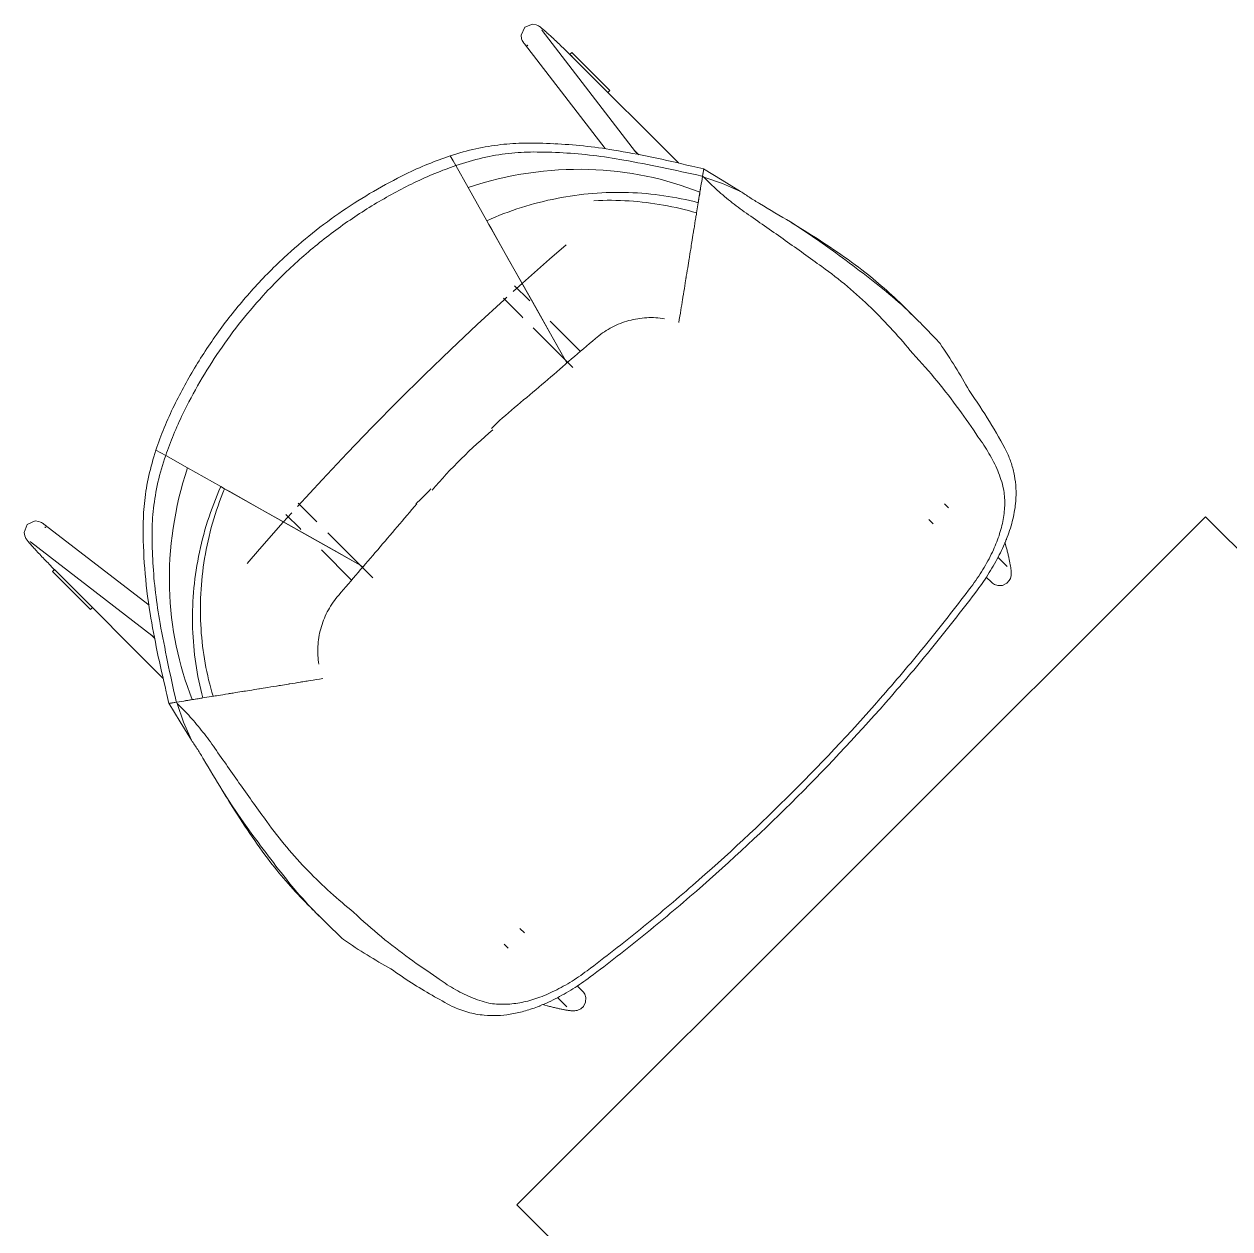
# Model space of a CAD drawing. Header units: millimetres. Extents: x 79795 to 317870, y -36033 to 97293.
# Drawn here: x 186460 to 187327, y 17276 to 18143 of the extents above; entities that cross this region are included whole.
import ezdxf

# ---------------------------------------------------------------- set-up
doc = ezdxf.new("R2010")
doc.units = ezdxf.units.MM
doc.header["$MEASUREMENT"] = 0
doc.layers.add('I-FURN', color=8, linetype='CONTINUOUS', lineweight=9)

msp = doc.modelspace()

# ---------------------------------------------------------------- linework, layer by layer
at = {"layer": 'I-FURN'}
for p, q in [((186820.24, 18140.75), (186817.6, 18134.93)), ((186820.24, 18140.75), (186825.91, 18142.84)), ((186825.91, 18142.84), (186828.42, 18142.38)), ((186828.42, 18142.38), (186829.56, 18141.89)), ((186829.56, 18141.89), (186830.26, 18141.49)), ((186830.26, 18141.49), (186830.8, 18141.15)), ((186830.8, 18141.15), (186831.26, 18140.82)), ((186831.26, 18140.82), (186831.71, 18140.49)), ((186831.71, 18140.49), (186832.15, 18140.15)), ((186832.15, 18140.15), (186832.61, 18139.79)), ((186832.55, 18138.61), (186832.6, 18138.55)), ((186832.6, 18138.55), (186832.71, 18138.39)), ((186832.61, 18139.79), (186833.08, 18139.4)), ((186832.71, 18138.39), (186832.75, 18138.34)), ((186899.96, 18051.09), (186832.75, 18138.34)), ((186833.08, 18139.4), (186833.58, 18138.98)), ((186833.58, 18138.98), (186834.11, 18138.53)), ((186834.11, 18138.53), (186834.66, 18138.05)), ((186834.66, 18138.05), (186835.24, 18137.55)), ((186835.24, 18137.55), (186835.85, 18137.01)), ((186835.85, 18137.01), (186836.48, 18136.44)), ((186836.48, 18136.44), (186837.15, 18135.84)), ((186837.15, 18135.84), (186837.84, 18135.21)), ((186817.6, 18134.93), (186818.01, 18132.19)), ((186818.01, 18132.19), (186818.52, 18130.97)), ((186818.52, 18130.97), (186818.92, 18130.24)), ((186818.92, 18130.24), (186819.26, 18129.7)), ((186819.26, 18129.7), (186819.59, 18129.23)), ((186819.59, 18129.23), (186819.92, 18128.78)), ((186819.92, 18128.78), (186820.07, 18128.58)), ((186820.07, 18128.58), (186878.05, 18053.32)), ((186821.9, 18127.85), (186822.05, 18127.74)), ((186822.05, 18127.74), (186822.28, 18127.56)), ((186822.28, 18127.56), (186822.57, 18127.33)), ((186837.84, 18135.21), (186838.56, 18134.55)), ((186838.56, 18134.55), (186839.3, 18133.86)), ((186839.3, 18133.86), (186840.07, 18133.15)), ((186840.07, 18133.15), (186840.86, 18132.41)), ((186840.86, 18132.41), (186841.68, 18131.64)), ((186841.68, 18131.64), (186842.52, 18130.85)), ((186842.52, 18130.85), (186843.37, 18130.04)), ((186843.37, 18130.04), (186844.25, 18129.2)), ((186844.25, 18129.2), (186845.15, 18128.34)), ((186845.15, 18128.34), (186846.06, 18127.47)), ((186846.06, 18127.47), (186846.99, 18126.57)), ((186846.99, 18126.57), (186847.93, 18125.66)), ((186847.93, 18125.66), (186848.88, 18124.73)), ((186848.88, 18124.73), (186849.85, 18123.79)), ((186849.85, 18123.79), (186850.82, 18122.84)), ((186850.82, 18122.84), (186851.8, 18121.87)), ((186851.8, 18121.87), (186852.79, 18120.9)), ((186852.71, 18121), (186854.08, 18122.36)), ((186856.98, 18116.73), (186852.71, 18121)), ((186852.79, 18120.9), (186853.79, 18119.92)), ((186853.79, 18119.92), (186854.78, 18118.93)), ((186881.39, 18095.15), (186854.13, 18122.41)), ((186854.78, 18118.93), (186855.78, 18117.94)), ((186855.78, 18117.94), (186856.78, 18116.94)), ((186856.78, 18116.94), (186857.01, 18116.72)), ((186930.96, 18042.76), (186857.01, 18116.72)), ((186881.34, 18095.1), (186879.97, 18093.74)), ((186899.5, 18051.59), (186902.2, 18048.9)), ((186899.96, 18051.09), (186900.75, 18049.91)), ((186766.72, 18048.04), (186768.69, 18044.54)), ((186766.72, 18048.04), (186768.69, 18044.54)), ((186768.69, 18044.54), (186770.67, 18041.03)), ((186768.69, 18044.54), (186770.67, 18041.03)), ((186779.52, 18025.31), (186770.67, 18041.03)), ((186770.67, 18041.03), (186779.52, 18025.31)), ((186947.59, 18033.5), (186948.08, 18033.4)), ((186948.94, 18038.75), (186948.07, 18033.38)), ((186948.99, 18032.8), (186948.07, 18033.38)), ((186948.08, 18033.4), (186948.94, 18038.74)), ((186948.08, 18033.44), (186948.94, 18038.74)), ((186962.15, 18030.67), (186948.85, 18038.8)), ((186948.99, 18032.8), (186962.5, 18028.27)), ((186792.98, 18001.43), (186779.52, 18025.31)), ((186779.52, 18025.31), (186792.98, 18001.43)), ((186947.2, 18027.98), (186946.22, 18021.94)), ((186975.45, 18022.54), (186962.15, 18030.67)), ((186962.5, 18028.27), (186975.45, 18022.54)), ((186945, 18014.38), (186943.8, 18006.99)), ((186945.52, 18017.62), (186945, 18014.38)), ((186946.22, 18021.94), (186945.52, 18017.62)), ((186794.5, 17998.72), (186792.98, 18001.43)), ((186792.98, 18001.43), (186794.5, 17998.72)), ((186796.58, 17995.04), (186794.5, 17998.72)), ((186794.5, 17998.72), (186850.61, 17899.14)), ((187011.25, 18000.54), (187021.85, 17993.7)), ((186801.38, 17986.51), (186796.58, 17995.04)), ((187021.85, 17993.7), (187032.52, 17986.53)), ((186808.68, 17973.56), (186801.38, 17986.51)), ((186850.05, 17984.08), (186837.98, 17973.66)), ((187032.52, 17986.53), (187043.84, 17978.36)), ((186818.08, 17956.87), (186808.68, 17973.56)), ((186837.98, 17973.66), (186818.6, 17956.5)), ((186818.6, 17956.5), (186811.89, 17950.46)), ((186823.24, 17944.43), (186812.96, 17954.71)), ((186829.11, 17937.3), (186818.08, 17956.87)), ((186786.17, 17926.84), (186805.4, 17944.58)), ((186804.9, 17945.8), (186814.76, 17935.94)), ((186805.4, 17944.58), (186807.36, 17946.36)), ((186815.36, 17935.34), (186814.76, 17935.94)), ((186823.24, 17944.43), (186823.92, 17943.75)), ((186841.18, 17915.87), (186829.11, 17937.3)), ((187101.94, 17930.62), (187095.99, 17936.57)), ((186816.06, 17934.64), (186815.36, 17935.34)), ((186816.77, 17933.93), (186816.06, 17934.64)), ((186817.5, 17933.2), (186816.77, 17933.93)), ((186818.24, 17932.46), (186817.5, 17933.2)), ((186819, 17931.7), (186818.24, 17932.46)), ((186860.26, 17907.41), (186838.57, 17929.1)), ((186920.76, 17930.97), (186919.28, 17931.18)), ((186767.06, 17908.8), (186786.17, 17926.84)), ((186827.02, 17923.68), (186826.2, 17924.5)), ((186827.84, 17922.86), (186827.02, 17923.68)), ((186827.84, 17922.86), (186854.88, 17895.82)), ((186850.61, 17899.14), (186841.18, 17915.87)), ((186748.12, 17890.49), (186767.06, 17908.8)), ((186729.36, 17871.93), (186748.12, 17890.49)), ((186710.82, 17853.15), (186729.36, 17871.93)), ((186692.53, 17834.18), (186710.82, 17853.15)), ((186558.64, 17834.49), (186555.14, 17836.46)), ((186558.64, 17834.49), (186555.14, 17836.46)), ((186562.15, 17832.51), (186558.64, 17834.49)), ((186562.15, 17832.51), (186558.64, 17834.49)), ((186562.15, 17832.51), (186577.87, 17823.66)), ((186577.87, 17823.66), (186562.15, 17832.51)), ((186674.52, 17815.06), (186692.53, 17834.18)), ((186577.87, 17823.66), (186601.75, 17810.2)), ((186601.75, 17810.2), (186577.87, 17823.66)), ((186656.82, 17795.82), (186674.52, 17815.06)), ((186601.75, 17810.2), (186604.46, 17808.68)), ((186604.46, 17808.68), (186601.75, 17810.2)), ((186604.46, 17808.68), (186608.13, 17806.6)), ((186704.04, 17752.57), (186604.46, 17808.68)), ((186608.13, 17806.6), (186616.67, 17801.8)), ((186616.67, 17801.8), (186629.61, 17794.5)), ((186667.24, 17788.42), (186657.38, 17798.28)), ((186741.9, 17797.56), (186742.68, 17797.85)), ((187124.97, 17794.85), (187122.08, 17797.74)), ((186629.61, 17794.5), (186646.31, 17785.09)), ((186646.68, 17784.57), (186652.72, 17791.29)), ((186648.47, 17790.22), (186658.75, 17779.94)), ((187309.63, 17788.53), (186814.65, 17293.55)), ((187804.6, 17293.55), (187309.63, 17788.53)), ((186462.43, 17782.94), (186460.34, 17777.27)), ((186462.43, 17782.94), (186468.25, 17785.58)), ((186468.25, 17785.58), (186470.99, 17785.16)), ((186470.99, 17785.16), (186472.21, 17784.66)), ((186472.21, 17784.66), (186472.94, 17784.26)), ((186472.94, 17784.26), (186473.48, 17783.91)), ((186473.48, 17783.91), (186473.95, 17783.59)), ((186473.95, 17783.59), (186474.4, 17783.26)), ((186474.4, 17783.26), (186474.6, 17783.1)), ((186550.21, 17724.87), (186474.6, 17783.1)), ((186475.33, 17781.28), (186475.44, 17781.13)), ((186475.44, 17781.13), (186475.62, 17780.9)), ((186475.62, 17780.9), (186475.85, 17780.61)), ((186629.52, 17765.2), (186646.68, 17784.57)), ((186646.31, 17785.09), (186665.88, 17774.07)), ((186659.35, 17779.33), (186658.75, 17779.94)), ((186667.24, 17788.42), (186667.92, 17787.74)), ((186667.92, 17787.74), (186668.62, 17787.04)), ((186668.62, 17787.04), (186669.33, 17786.33)), ((186669.33, 17786.33), (186670.06, 17785.6)), ((186670.06, 17785.6), (186670.81, 17784.85)), ((187110.77, 17786.43), (187113.79, 17783.4)), ((186460.34, 17777.27), (186460.8, 17774.76)), ((186460.8, 17774.76), (186461.29, 17773.62)), ((186461.29, 17773.62), (186461.69, 17772.92)), ((186461.69, 17772.92), (186462.03, 17772.38)), ((186462.03, 17772.38), (186462.35, 17771.92)), ((186462.35, 17771.92), (186462.68, 17771.47)), ((186462.68, 17771.47), (186463.03, 17771.03)), ((186665.88, 17774.07), (186687.31, 17761.99)), ((186678.78, 17776.88), (186679.6, 17776.06)), ((186679.6, 17776.06), (186680.32, 17775.34)), ((186711.14, 17744.52), (186680.32, 17775.34)), ((187166.96, 17772.06), (187166.46, 17771.93)), ((186463.03, 17771.03), (186463.39, 17770.57)), ((186463.39, 17770.57), (186463.78, 17770.1)), ((186463.78, 17770.1), (186464.2, 17769.6)), ((186464.2, 17769.6), (186464.65, 17769.07)), ((186464.57, 17770.63), (186464.63, 17770.58)), ((186464.63, 17770.58), (186464.78, 17770.47)), ((186464.65, 17769.07), (186465.12, 17768.52)), ((186464.78, 17770.47), (186464.84, 17770.43)), ((186464.84, 17770.43), (186552.09, 17703.22)), ((186465.12, 17768.52), (186465.63, 17767.94)), ((186465.63, 17767.94), (186466.17, 17767.33)), ((186466.17, 17767.33), (186466.74, 17766.7)), ((186466.74, 17766.7), (186467.34, 17766.03)), ((186467.34, 17766.03), (186467.97, 17765.34)), ((186467.97, 17765.34), (186468.63, 17764.62)), ((186468.63, 17764.62), (186469.32, 17763.88)), ((186469.32, 17763.88), (186470.03, 17763.11)), ((186470.03, 17763.11), (186470.77, 17762.32)), ((186620.65, 17754.92), (186629.52, 17765.2)), ((186674.08, 17764.6), (186695.77, 17742.92)), ((187166.38, 17766.73), (187165.47, 17770.14)), ((187166.44, 17766.54), (187166.38, 17766.73)), ((187166.63, 17765.82), (187166.44, 17766.54)), ((187166.82, 17765.09), (187166.63, 17765.82)), ((187167, 17764.37), (187166.82, 17765.09)), ((187167.18, 17763.65), (187167, 17764.37)), ((187167.36, 17762.94), (187167.18, 17763.65)), ((187167.54, 17762.23), (187167.36, 17762.94)), ((186470.77, 17762.32), (186471.54, 17761.5)), ((186471.54, 17761.5), (186472.33, 17760.66)), ((186472.33, 17760.66), (186473.14, 17759.8)), ((186473.14, 17759.8), (186473.98, 17758.93)), ((186473.98, 17758.93), (186474.84, 17758.03)), ((186474.84, 17758.03), (186475.71, 17757.12)), ((186475.71, 17757.12), (186476.61, 17756.19)), ((186476.61, 17756.19), (186477.52, 17755.25)), ((186477.52, 17755.25), (186478.45, 17754.3)), ((186478.45, 17754.3), (186479.39, 17753.33)), ((186687.31, 17761.99), (186704.04, 17752.57)), ((187167.16, 17752.66), (187160.47, 17759.36)), ((187167.71, 17761.53), (187167.54, 17762.23)), ((187167.87, 17760.83), (187167.71, 17761.53)), ((187168.04, 17760.14), (187167.87, 17760.83)), ((187168.19, 17759.46), (187168.04, 17760.14)), ((187168.34, 17758.79), (187168.19, 17759.46)), ((187168.49, 17758.13), (187168.34, 17758.79)), ((187168.63, 17757.47), (187168.49, 17758.13)), ((187168.76, 17756.84), (187168.63, 17757.47)), ((187168.89, 17756.21), (187168.76, 17756.84)), ((187169.02, 17755.6), (187168.89, 17756.21)), ((187169.13, 17755), (187169.02, 17755.6)), ((187169.24, 17754.41), (187169.13, 17755)), ((187169.35, 17753.84), (187169.24, 17754.41)), ((187169.44, 17753.28), (187169.35, 17753.84)), ((186479.39, 17753.33), (186480.34, 17752.36)), ((186480.34, 17752.36), (186481.3, 17751.37)), ((186480.77, 17749.05), (186508.03, 17721.79)), ((186480.81, 17749.1), (186482.18, 17750.47)), ((186481.3, 17751.37), (186482.28, 17750.39)), ((186482.18, 17750.47), (186486.48, 17746.16)), ((186482.28, 17750.39), (186483.26, 17749.39)), ((186483.26, 17749.39), (186484.25, 17748.39)), ((186484.25, 17748.39), (186485.24, 17747.39)), ((186485.24, 17747.39), (186486.24, 17746.4)), ((186486.24, 17746.4), (186486.46, 17746.17)), ((186486.46, 17746.17), (186560.42, 17672.22)), ((187169.4, 17744.16), (187169.75, 17745.28)), ((187169.53, 17752.74), (187169.44, 17753.28)), ((187169.62, 17752.22), (187169.53, 17752.74)), ((187169.7, 17751.7), (187169.62, 17752.22)), ((187169.77, 17751.2), (187169.7, 17751.7)), ((187169.75, 17745.28), (187169.91, 17746.12)), ((187169.83, 17750.72), (187169.77, 17751.2)), ((187169.88, 17750.24), (187169.83, 17750.72)), ((187169.93, 17749.78), (187169.88, 17750.24)), ((187169.91, 17746.12), (187169.99, 17746.8)), ((187169.97, 17749.32), (187169.93, 17749.78)), ((187170, 17748.85), (187169.97, 17749.32)), ((187169.99, 17746.8), (187170.02, 17747.38)), ((187170.02, 17748.39), (187170, 17748.85)), ((187170.03, 17747.9), (187170.02, 17748.39)), ((187170.02, 17747.38), (187170.03, 17747.9)), ((187152.06, 17745.13), (187155.85, 17741.35)), ((187156.55, 17740.72), (187155.85, 17741.35)), ((187157.97, 17739.79), (187156.55, 17740.72)), ((187160.4, 17738.97), (187157.97, 17739.79)), ((187163.86, 17739.14), (187160.4, 17738.97)), ((187163.86, 17739.14), (187166.93, 17740.72)), ((187166.93, 17740.72), (187168.64, 17742.64)), ((187168.64, 17742.64), (187169.4, 17744.16)), ((186509.44, 17723.21), (186508.08, 17721.84)), ((186554.28, 17700.98), (186551.62, 17703.65)), ((186552.09, 17703.22), (186553.27, 17702.43)), ((186672, 17683.9), (186672.21, 17682.42)), ((186596.19, 17659.38), (186588.8, 17658.18)), ((186564.38, 17654.33), (186572.5, 17641.03)), ((186569.8, 17655.11), (186564.43, 17654.24)), ((186564.44, 17654.24), (186569.78, 17655.1)), ((186565.02, 17654.33), (186569.74, 17655.1)), ((186569.78, 17655.1), (186569.68, 17655.59)), ((186570.38, 17654.19), (186569.8, 17655.11)), ((186574.91, 17640.68), (186570.38, 17654.19)), ((186581.24, 17656.96), (186575.2, 17655.98)), ((186585.55, 17657.66), (186581.24, 17656.96)), ((186588.8, 17658.18), (186585.55, 17657.66)), ((186572.5, 17641.03), (186580.64, 17627.73)), ((186580.64, 17627.73), (186574.91, 17640.68)), ((186609.48, 17581.32), (186602.64, 17591.93)), ((186616.65, 17570.66), (186609.48, 17581.32)), ((186624.82, 17559.34), (186616.65, 17570.66)), ((186666.61, 17507.18), (186672.55, 17501.24)), ((186819.99, 17489.17), (186816.75, 17492.41)), ((186805.44, 17481.1), (186808.32, 17478.21)), ((186861.83, 17447.33), (186858.04, 17451.12)), ((186843.82, 17442.71), (186850.52, 17436.02)), ((186862.46, 17446.63), (186861.83, 17447.33)), ((186863.39, 17445.21), (186862.46, 17446.63)), ((186864.2, 17442.77), (186863.39, 17445.21)), ((186864.04, 17439.32), (186864.2, 17442.77)), ((186831.25, 17436.72), (186831.12, 17436.22)), ((186833.04, 17437.71), (186836.45, 17436.79)), ((186836.64, 17436.74), (186836.45, 17436.79)), ((186837.36, 17436.55), (186836.64, 17436.74)), ((186838.09, 17436.36), (186837.36, 17436.55)), ((186838.81, 17436.18), (186838.09, 17436.36)), ((186839.52, 17435.99), (186838.81, 17436.18)), ((186840.24, 17435.82), (186839.52, 17435.99)), ((186840.95, 17435.64), (186840.24, 17435.82)), ((186841.65, 17435.47), (186840.95, 17435.64)), ((186842.35, 17435.31), (186841.65, 17435.47)), ((186843.04, 17435.14), (186842.35, 17435.31)), ((186843.72, 17434.99), (186843.04, 17435.14)), ((186844.39, 17434.84), (186843.72, 17434.99)), ((186845.05, 17434.69), (186844.39, 17434.84)), ((186845.7, 17434.55), (186845.05, 17434.69)), ((186846.34, 17434.41), (186845.7, 17434.55)), ((186846.97, 17434.29), (186846.34, 17434.41)), ((186847.58, 17434.16), (186846.97, 17434.29)), ((186848.18, 17434.05), (186847.58, 17434.16)), ((186848.77, 17433.94), (186848.18, 17434.05)), ((186849.34, 17433.83), (186848.77, 17433.94)), ((186849.9, 17433.73), (186849.34, 17433.83)), ((186850.44, 17433.64), (186849.9, 17433.73)), ((186850.96, 17433.56), (186850.44, 17433.64)), ((186851.48, 17433.48), (186850.96, 17433.56)), ((186851.97, 17433.41), (186851.48, 17433.48)), ((186852.46, 17433.35), (186851.97, 17433.41)), ((186852.94, 17433.3), (186852.46, 17433.35)), ((186853.4, 17433.25), (186852.94, 17433.3)), ((186853.86, 17433.21), (186853.4, 17433.25)), ((186854.32, 17433.18), (186853.86, 17433.21)), ((186854.79, 17433.15), (186854.32, 17433.18)), ((186855.28, 17433.15), (186854.79, 17433.15)), ((186855.8, 17433.15), (186855.28, 17433.15)), ((186856.38, 17433.19), (186855.8, 17433.15)), ((186857.06, 17433.27), (186856.38, 17433.19)), ((186857.9, 17433.43), (186857.06, 17433.27)), ((186859.01, 17433.78), (186857.9, 17433.43)), ((186860.53, 17434.54), (186859.01, 17433.78)), ((186862.45, 17436.24), (186860.53, 17434.54)), ((186864.04, 17439.32), (186862.45, 17436.24)), ((186814.65, 17293.55), (187309.63, 16798.58))]:
    msp.add_line(p, q, dxfattribs=at)
msp.add_arc((187039.76, 17563.42), 376.15, 130.12594, 139.52933, dxfattribs=at)
for centre, major_axis, ratio, start_param, end_param in [((186908.73, 18539.74), (411.51, -411.51), 0.743145, 5.413461, 5.430001), ((184240.4, 13474.22), (-3756.55, -3756.55), 0.981627, 3.381927, 3.386869), ((185294.75, 13717.79), (4235.43, -4235.43), 0.743145, 1.876602, 1.878583), ((186063.44, 17694.45), (411.51, -411.51), 0.743145, 0.853184, 0.869724), ((191128.96, 20362.78), (-3756.55, -3756.55), 0.981627, 6.037909, 6.042851), ((190885.39, 19308.43), (4235.43, -4235.43), 0.743145, 4.404602, 4.406583)]:
    msp.add_ellipse(centre, major_axis=major_axis, ratio=ratio, start_param=start_param, end_param=end_param, dxfattribs=at)
for points in [[(186841.24, 18056.81), (186834.19, 18057.14), (186827.19, 18057.28), (186820.25, 18057.21)], [(186820.25, 18057.21), (186814.63, 18057.18), (186803.15, 18056.46), (186785.17, 18053.52), (186772.91, 18050.09), (186766.72, 18048.04)], [(186770.67, 18041.03), (186777.14, 18043.26), (186789.93, 18047), (186808.71, 18050.16), (186820.71, 18050.87), (186826.6, 18050.86)], [(186826.6, 18050.86), (186833.62, 18050.87), (186847.77, 18050.47), (186869.36, 18048.59), (186884.04, 18046.41), (186891.45, 18045.1)], [(186940.48, 18040.61), (186930.7, 18043.03), (186911.51, 18047.34), (186893.19, 18050.74), (186884.29, 18052.25)], [(186734.44, 18034.83), (186739.85, 18037.47), (186750.67, 18042.34), (186761.39, 18046.3), (186766.72, 18048.04)], [(186770.67, 18041.03), (186765.7, 18039.37), (186755.71, 18035.63), (186745.64, 18031.11), (186740.6, 18028.67)], [(186891.45, 18045.1), (186900.42, 18043.39), (186918.79, 18039.8), (186937.89, 18035.7), (186947.59, 18033.5)], [(186946.22, 18021.94), (186921.63, 18031.75), (186867.16, 18043.31), (186808.23, 18034.89), (186779.52, 18025.31)], [(186948.07, 18033.38), (186947.63, 18030.68), (186947.26, 18028.38), (186946.95, 18026.47)], [(186948.08, 18033.43), (186948.31, 18034.86), (186948.6, 18036.63), (186948.94, 18038.74)], [(186981.1, 18005.76), (186977.1, 18008.53), (186969.36, 18014.26), (186958.54, 18023.3), (186952.05, 18029.6), (186948.99, 18032.8)], [(186946.95, 18026.46), (186946.64, 18024.56), (186946.4, 18023.05), (186946.22, 18021.94)], [(186945, 18014.38), (186928.82, 18018.66), (186895.12, 18023.62), (186843.12, 18019.44), (186809.25, 18008.72), (186792.98, 18001.43)], [(186945.52, 18017.62), (186945.32, 18016.36), (186945.14, 18015.28), (186945, 18014.38)], [(186946.22, 18021.94), (186945.96, 18020.32), (186945.72, 18018.88), (186945.52, 18017.62)], [(186975.45, 18022.54), (186977.64, 18021.01), (186982.11, 18018.02), (186986.74, 18015.16), (186989.09, 18013.76)], [(187033.88, 17968.4), (187025.15, 17974.72), (187007.62, 17987.26), (186989.96, 17999.63), (186981.1, 18005.76)], [(186941.45, 17992.52), (186941.12, 17990.48), (186940.76, 17988.26), (186940.38, 17985.9)], [(187062.7, 17966.09), (187056.14, 17971.09), (187042.56, 17980.72), (187028.34, 17989.89), (187021.13, 17994.42)], [(186939.57, 17980.87), (186939.19, 17978.53), (186938.79, 17976.07), (186938.38, 17973.52)], [(186940.45, 17986.3), (186940.17, 17984.57), (186939.87, 17982.77), (186939.57, 17980.89)], [(186938.48, 17974.14), (186938.13, 17972.01), (186937.77, 17969.8), (186937.41, 17967.54)], [(187043.84, 17978.36), (187050.45, 17973.45), (187063.58, 17963.68), (187082.55, 17948.72), (187094.27, 17938.25), (187099.78, 17932.77)], [(186937.41, 17967.56), (186936.98, 17964.92), (186936.54, 17962.19), (186936.09, 17959.43)], [(187099.19, 17905.93), (187094.65, 17911.55), (187085.11, 17922.63), (187069.56, 17938.86), (187052.52, 17954.26), (187040.24, 17963.81), (187033.88, 17968.4)], [(187093.47, 17939.09), (187088.67, 17943.86), (187078.71, 17953.1), (187068.13, 17961.83), (187062.7, 17966.09)], [(186936.23, 17960.29), (186935.83, 17957.82), (186935.43, 17955.33), (186935.02, 17952.78)], [(186933.73, 17944.82), (186933.32, 17942.32), (186932.91, 17939.77), (186932.49, 17937.2)], [(186935.01, 17952.74), (186934.56, 17949.93), (186934.09, 17947.09), (186933.62, 17944.17)], [(186932.5, 17937.24), (186932.02, 17934.25), (186931.53, 17931.23), (186931.03, 17928.16)], [(187099.76, 17932.79), (187097.67, 17934.89), (187095.57, 17936.99), (187093.47, 17939.09)], [(186919.28, 17931.18), (186914.98, 17931.77), (186906.28, 17932.02), (186893.49, 17929.57), (186881.49, 17924.5), (186874.34, 17919.52), (186871.06, 17916.69)], [(187099.78, 17932.77), (187103.07, 17929.51), (187109.54, 17922.99), (187115.76, 17916.46), (187118.81, 17913.19)], [(186871.06, 17916.69), (186859.69, 17906.88), (186836.83, 17887.26), (186813.72, 17867.6), (186802.1, 17857.76)], [(187118.81, 17913.19), (187122.66, 17907.57), (187130.02, 17896.28), (187136.62, 17884.93), (187139.72, 17879.25)], [(187146.08, 17846), (187141.8, 17852.57), (187132.61, 17865.79), (187117.18, 17886.07), (187105.4, 17899.34), (187099.19, 17905.93)], [(187139.72, 17879.25), (187145.03, 17871.77), (187154.89, 17856.89), (187163.12, 17842.26), (187166.82, 17835.03)], [(186555.14, 17836.46), (186556.88, 17841.79), (186560.84, 17852.51), (186565.71, 17863.33), (186568.35, 17868.74)], [(186574.51, 17862.58), (186572.07, 17857.54), (186567.55, 17847.47), (186563.81, 17837.48), (186562.15, 17832.51)], [(186802.1, 17857.76), (186800.15, 17855.81), (186798.21, 17853.87), (186796.26, 17851.92)], [(187164.49, 17808.68), (187163.43, 17813.1), (187160.65, 17821.75), (187154.27, 17834.1), (187149, 17842.09), (187146.08, 17846)], [(186552.32, 17776.58), (186552.31, 17782.47), (186553.02, 17794.47), (186556.18, 17813.25), (186559.92, 17826.04), (186562.15, 17832.51)], [(186577.87, 17823.66), (186568.29, 17794.95), (186559.87, 17736.02), (186571.43, 17681.55), (186581.24, 17656.96)], [(186601.75, 17810.2), (186594.46, 17793.93), (186583.74, 17760.06), (186579.56, 17708.06), (186584.52, 17674.36), (186588.8, 17658.18)], [(186604.46, 17808.68), (186597.7, 17792.37), (186588.13, 17758.64), (186585.61, 17707.56), (186591.52, 17674.93), (186596.19, 17659.38)], [(186752.82, 17808.48), (186749.18, 17804.84), (186745.54, 17801.2), (186741.9, 17797.56)], [(187156.47, 17763.13), (187158.34, 17767.08), (187161.52, 17774.9), (187164.55, 17786.57), (187165.66, 17797.93), (187165.1, 17805.14), (187164.49, 17808.68)], [(186742.68, 17797.85), (186733.3, 17786.78), (186714.55, 17764.75), (186695.84, 17742.96), (186686.49, 17732.12)], [(186545.97, 17782.93), (186545.84, 17772.59), (186546.54, 17751.57), (186549.15, 17729.89), (186550.93, 17718.88)], [(186558.08, 17711.73), (186556.77, 17719.13), (186554.59, 17733.8), (186552.71, 17755.42), (186552.3, 17769.57), (186552.32, 17776.58)], [(187167.08, 17773.75), (187165.44, 17769.5), (187161.66, 17761.02), (187154.46, 17748.24), (187148.77, 17739.96), (187145.69, 17735.86)], [(187141.2, 17738.08), (187144.25, 17742.17), (187149.86, 17750.43), (187154.44, 17758.87), (187156.47, 17763.13)], [(186686.49, 17732.12), (186683.65, 17728.83), (186678.67, 17721.67), (186673.6, 17709.68), (186671.16, 17696.88), (186671.41, 17688.19), (186672, 17683.9)], [(186550.93, 17718.88), (186552.45, 17709.93), (186555.86, 17691.56), (186560.16, 17672.42), (186562.57, 17662.7)], [(186569.68, 17655.59), (186567.48, 17665.27), (186563.39, 17684.36), (186559.79, 17702.75), (186558.08, 17711.73)], [(186675.01, 17672.15), (186671.95, 17671.65), (186668.93, 17671.16), (186665.94, 17670.68)], [(186607.19, 17661.16), (186604.27, 17660.69), (186599.4, 17659.9), (186596.89, 17659.49), (186596.19, 17659.38)], [(186606.98, 17661.13), (186608.13, 17661.31), (186609.35, 17661.51), (186610.65, 17661.72)], [(186617.28, 17662.8), (186614.91, 17662.41), (186612.77, 17662.07), (186610.73, 17661.74)], [(186616.88, 17662.73), (186618.61, 17663.01), (186620.42, 17663.31), (186622.3, 17663.61)], [(186629.66, 17664.8), (186627.11, 17664.39), (186624.63, 17663.99), (186622.28, 17663.61)], [(186629.04, 17664.7), (186631.17, 17665.05), (186633.38, 17665.4), (186635.63, 17665.77)], [(186643.75, 17667.09), (186640.97, 17666.64), (186638.27, 17666.2), (186635.63, 17665.77)], [(186569.75, 17655.1), (186568.45, 17654.89), (186566.83, 17654.63), (186565.02, 17654.33)], [(186569.8, 17655.11), (186572.5, 17655.54), (186574.81, 17655.92), (186576.71, 17656.23)], [(186597.42, 17622.08), (186594.64, 17626.08), (186588.92, 17633.82), (186579.88, 17644.64), (186573.58, 17651.13), (186570.38, 17654.19)], [(186576.72, 17656.23), (186578.62, 17656.54), (186580.13, 17656.78), (186581.24, 17656.96)], [(186581.24, 17656.96), (186582.85, 17657.22), (186584.29, 17657.45), (186585.55, 17657.66)], [(186585.55, 17657.66), (186586.81, 17657.86), (186587.9, 17658.04), (186588.8, 17658.18)], [(186580.64, 17627.73), (186582.17, 17625.54), (186585.16, 17621.07), (186588.02, 17616.44), (186589.42, 17614.08)], [(186634.78, 17569.3), (186628.46, 17578.03), (186615.92, 17595.56), (186603.55, 17613.22), (186597.42, 17622.08)], [(186608.76, 17582.05), (186613.29, 17574.84), (186622.46, 17560.62), (186632.09, 17547.04), (186637.09, 17540.48)], [(186697.25, 17503.99), (186691.63, 17508.52), (186680.55, 17518.07), (186664.32, 17533.62), (186648.92, 17550.66), (186639.37, 17562.94), (186634.78, 17569.3)], [(186670.41, 17503.4), (186664.93, 17508.91), (186654.46, 17520.63), (186639.5, 17539.6), (186629.73, 17552.72), (186624.82, 17559.34)], [(186637.09, 17540.48), (186641.35, 17535.05), (186650.08, 17524.47), (186659.32, 17514.51), (186664.09, 17509.71)], [(186664.09, 17509.71), (186666.18, 17507.61), (186668.28, 17505.51), (186670.39, 17503.42)], [(186689.99, 17484.37), (186686.72, 17487.42), (186680.19, 17493.64), (186673.67, 17500.11), (186670.41, 17503.4)], [(186757.17, 17457.1), (186750.61, 17461.38), (186737.38, 17470.58), (186717.1, 17486), (186703.84, 17497.78), (186697.25, 17503.99)], [(186689.99, 17484.37), (186695.62, 17480.51), (186706.92, 17473.15), (186718.26, 17466.56), (186723.93, 17463.46)], [(186723.93, 17463.46), (186728.89, 17459.87), (186738.8, 17453.07), (186753.73, 17444.21), (186763.38, 17438.86), (186768.15, 17436.36)], [(186865.1, 17461.98), (186861.01, 17458.92), (186852.75, 17453.32), (186844.31, 17448.74), (186840.05, 17446.71)], [(186794.5, 17438.69), (186790.06, 17439.76), (186781.38, 17442.55), (186769.06, 17448.92), (186761.08, 17454.18), (186757.17, 17457.1)], [(186829.43, 17436.1), (186833.68, 17437.74), (186842.16, 17441.52), (186854.94, 17448.72), (186863.22, 17454.41), (186867.32, 17457.49)], [(186840.05, 17446.71), (186836.1, 17444.84), (186828.28, 17441.65), (186816.61, 17438.62), (186805.25, 17437.52), (186798.04, 17438.07), (186794.5, 17438.69)]]:
    msp.add_open_spline(points, degree=3, dxfattribs=at)
for points, knots in [([(186884.29, 18052.25), (186876.98, 18053.45), (186862.6, 18055.39), (186848.49, 18056.46), (186841.54, 18056.79)], [0, 0, 0, 0, 0.3333333, 0.6618499, 0.6618499, 0.6618499, 0.6618499]), ([(186568.35, 17868.74), (186573.06, 17878.38), (186583.49, 17897.4), (186601.99, 17925.04), (186623.25, 17951.19), (186651.72, 17980.2), (186681.65, 18004.05), (186711.47, 18022.87), (186726.72, 18031.05), (186734.44, 18034.83)], [-1, -1, -1, -1, -0.861111, -0.722222, -0.583333, -0.444444, -0.222222, -0.111111, 0, 0, 0, 0]), ([(186740.6, 18028.67), (186730.93, 18023.98), (186711.87, 18013.6), (186684.19, 17995.15), (186658.01, 17973.9), (186628.99, 17945.43), (186605.16, 17915.46), (186586.4, 17885.58), (186578.26, 17870.31), (186574.51, 17862.58)], [-1, -1, -1, -1, -0.861111, -0.722222, -0.583333, -0.444444, -0.222222, -0.111111, 0, 0, 0, 0]), ([(186943.8, 18006.99), (186928.25, 18011.66), (186903.78, 18016.09), (186878.51, 18016.26), (186870.04, 18015.83)], [0, 0, 0, 0, 0.3333333, 0.5000122, 0.5000122, 0.5000122, 0.5000122]), ([(186943.8, 18006.99), (186943.71, 18006.47), (186943.44, 18004.8), (186942.79, 18000.79), (186942.25, 17997.45), (186942.02, 17995.99)], [-1, -1, -1, -1, -0.8928571, -0.7857143, -0.7142857, -0.7142857, -0.7142857, -0.7142857]), ([(186942.05, 17996.2), (186941.93, 17995.49), (186941.74, 17994.3), (186941.54, 17993.02), (186941.46, 17992.53)], [-0.71428571, -0.71428571, -0.71428571, -0.71428571, -0.67857143, -0.65678994, -0.65678994, -0.65678994, -0.65678994]), ([(186555.08, 17836.29), (186553.06, 17830.15), (186549.65, 17817.96), (186546.72, 17800.03), (186546, 17788.55), (186545.97, 17782.93)], [0.0030235, 0.0030235, 0.0030235, 0.0030235, 0.3333333, 0.6666667, 1, 1, 1, 1]), ([(187166.82, 17835.03), (187168.12, 17832.31), (187170.33, 17826.78), (187173.28, 17815.19), (187173.96, 17801.87), (187171.54, 17786.86), (187168.79, 17778.16), (187167.08, 17773.75)], [-1, -1, -1, -1, -0.85, -0.7, -0.4, -0.2, 0, 0, 0, 0]), ([(186865.1, 17461.98), (186878, 17471.68), (186903.52, 17491.59), (186953.5, 17533.56), (187013.56, 17589.61), (187069.62, 17649.67), (187111.59, 17699.65), (187131.5, 17725.18), (187141.2, 17738.08)], [-1, -1, -1, -1, -0.875, -0.75, -0.5, -0.25, -0.125, 0, 0, 0, 0]), ([(187145.69, 17735.86), (187135.91, 17722.85), (187115.83, 17697.12), (187073.5, 17646.74), (187016.98, 17586.19), (186956.44, 17529.67), (186906.05, 17487.34), (186880.32, 17467.27), (186867.32, 17457.49)], [-1, -1, -1, -1, -0.875, -0.75, -0.5, -0.25, -0.125, 0, 0, 0, 0]), ([(186642.88, 17666.94), (186643.48, 17667.04), (186645.91, 17667.43), (186648.45, 17667.85), (186650.38, 17668.16), (186650.43, 17668.17)], [0.71428571, 0.71428571, 0.71428571, 0.71428571, 0.73214286, 0.78571429, 0.78716796, 0.78716796, 0.78716796, 0.78716796]), ([(186659.01, 17669.56), (186656.4, 17669.13), (186653.53, 17668.67), (186650.71, 17668.21), (186650.43, 17668.17)], [-0.85714286, -0.85714286, -0.85714286, -0.85714286, -0.78571429, -0.77790979, -0.77790979, -0.77790979, -0.77790979]), ([(186657.9, 17669.38), (186659.18, 17669.58), (186661.84, 17670.01), (186664.55, 17670.45), (186665.96, 17670.68)], [0.85714286, 0.85714286, 0.85714286, 0.85714286, 0.89285714, 0.93070121, 0.93070121, 0.93070121, 0.93070121]), ([(186768.15, 17436.36), (186771.77, 17434.63), (186779.2, 17431.85), (186793.02, 17429.27), (186806.63, 17429.78), (186819.57, 17432.63), (186826.12, 17434.82), (186829.43, 17436.1)], [0, 0, 0, 0, 0.2, 0.4, 0.7, 0.85, 1, 1, 1, 1])]:
    msp.add_open_spline(points, degree=3, knots=knots, dxfattribs=at)

doc.saveas('drawing.dxf')
